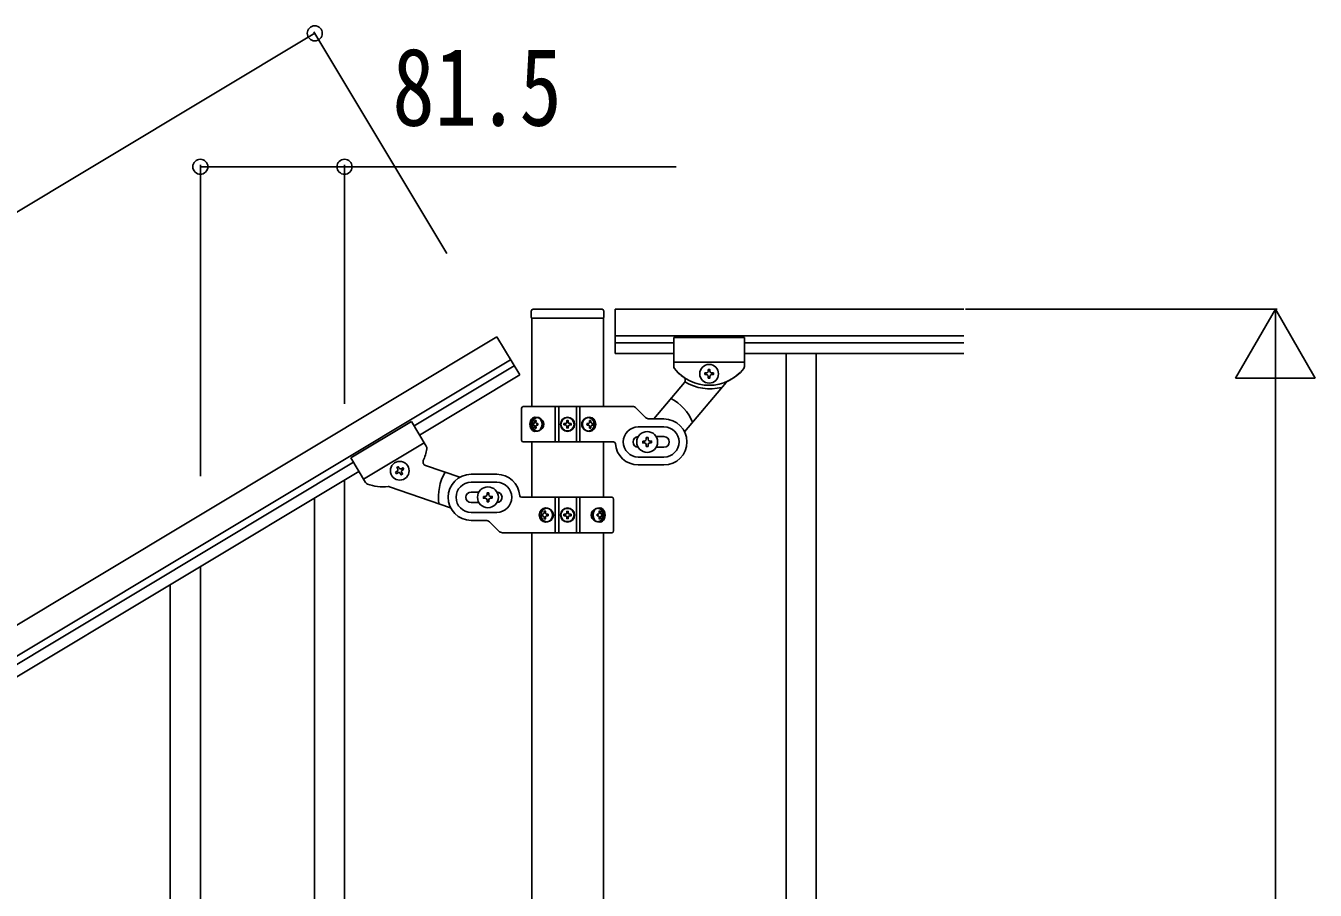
# Model space of a CAD drawing. Units: millimetres, scale not verified. Extents: x -4143 to 4140, y -2900 to 2898.
# Drawn here: x -950 to -221, y -941 to -452 of the extents above; entities that cross this region are included whole.
import ezdxf
from ezdxf.enums import TextEntityAlignment as Align

# ---------------------------------------------------------------- set-up
doc = ezdxf.new("R2010")
doc.units = ezdxf.units.MM
doc.header["$LTSCALE"] = 10
doc.layers.add('0-3_YKK_A1', color=4, linetype='Continuous')
doc.layers.add('0-4_YKK_D', color=6, linetype='Continuous')
doc.styles.add('ＭＳ ゴシック', font='')
doc.styles.get('ＭＳ ゴシック').set_extended_font_data('MS Gothic')

msp = doc.modelspace()

# ---------------------------------------------------------------- linework, layer by layer
at = {"layer": '0-3_YKK_A1'}
for p, q in [((-664.47, -613.5), (-664.47, -617)), ((-664.22, -617.5), (-664.22, -667.7)), ((-623.97, -617.5), (-663.97, -617.5)), ((-624.47, -612.5), (-663.47, -612.5)), ((-623.72, -667.7), (-623.72, -617.5)), ((-623.47, -613.5), (-623.47, -617)), ((-616.97, -637.46), (-616.97, -612.46)), ((-420.12, -612.46), (-616.97, -612.46)), ((-1616.9, -1187.86), (-683.91, -628.15)), ((-671.02, -649.63), (-683.91, -628.15)), ((-420.12, -627.46), (-616.97, -627.46)), ((-583.97, -631.46), (-616.97, -631.46)), ((-583.97, -628.46), (-583.97, -644.78)), ((-583.97, -628.46), (-543.97, -628.46)), ((-583.97, -628.46), (-583.97, -644.8)), ((-583.97, -628.46), (-543.97, -628.46)), ((-543.97, -628.46), (-543.97, -644.78)), ((-543.97, -628.46), (-543.97, -644.78)), ((-420.12, -631.46), (-543.97, -631.46)), ((-1609.18, -1200.72), (-676.19, -641.01)), ((-583.97, -637.46), (-616.97, -637.46)), ((-420.12, -637.46), (-543.97, -637.46)), ((-520.47, -637.46), (-520.47, -1297.46)), ((-503.47, -637.46), (-503.47, -1297.46)), ((-730.66, -678.41), (-674.11, -644.48)), ((-583.97, -642.46), (-543.97, -642.46)), ((-583.97, -642.46), (-543.97, -642.46)), ((-562.53, -648.48), (-561.57, -648.48)), ((-727.57, -683.55), (-671.02, -649.63)), ((-577.95, -653.85), (-595.21, -674.42)), ((-554.4, -653.78), (-577.82, -681.7)), ((-565.41, -649.44), (-566.37, -649.44)), ((-669.97, -668.46), (-669.97, -686.46)), ((-668.97, -667.46), (-607.22, -667.46)), ((-650.92, -687.46), (-650.92, -667.46)), ((-648.97, -667.46), (-648.97, -687.46)), ((-638.97, -667.46), (-638.97, -687.46)), ((-637.03, -687.46), (-637.03, -667.46)), ((-599.85, -673.58), (-605.1, -668.34)), ((-732.19, -675.85), (-766.49, -696.43)), ((-732.19, -675.85), (-723.78, -689.86)), ((-663.49, -677.02), (-663.16, -677.02)), ((-661.68, -675.25), (-662.31, -675.25)), ((-660.67, -677.02), (-661.29, -677.02)), ((-642.74, -677.05), (-641.92, -677.05)), ((-632.21, -677.02), (-632.98, -677.02)), ((-630.85, -675.25), (-631.61, -675.25)), ((-629.92, -677.02), (-629.46, -677.02)), ((-597.73, -674.46), (-589.47, -674.46)), ((-663.49, -677.9), (-663.16, -677.9)), ((-662.31, -679.66), (-661.68, -679.66)), ((-660.67, -677.9), (-661.29, -677.9)), ((-645.2, -677.87), (-646.02, -677.87)), ((-632.21, -677.9), (-632.98, -677.9)), ((-631.61, -679.66), (-630.85, -679.66)), ((-629.92, -677.9), (-629.46, -677.9)), ((-589.47, -678.96), (-603.97, -678.96)), ((-589.47, -684.46), (-593.89, -684.46)), ((-724.99, -687.86), (-759.29, -708.44)), ((-617.94, -687.46), (-668.97, -687.46)), ((-664.22, -687.46), (-664.22, -718.73)), ((-623.72, -718.73), (-623.72, -687.46)), ((-600.47, -686.96), (-601.47, -686.96)), ((-597.47, -687.96), (-596.47, -687.96)), ((-593.89, -690.46), (-589.47, -690.46)), ((-764.98, -698.94), (-1517.08, -1150.14)), ((-766.49, -696.43), (-758.1, -710.42)), ((-603.97, -695.96), (-589.47, -695.96)), ((-761.9, -704.09), (-1513.99, -1155.28)), ((-740.28, -704.05), (-741.1, -704.54)), ((-737.31, -703.39), (-736.49, -702.9)), ((-724.29, -700.72), (-704.88, -707.42)), ((-683.97, -705.73), (-698.47, -705.73)), ((-603.97, -700.46), (-589.47, -700.46)), ((-769.97, -1362.29), (-769.97, -708.95)), ((-744.52, -712.78), (-710.03, -724.69)), ((-683.97, -710.23), (-698.47, -710.23)), ((-786.97, -1372.5), (-786.97, -719.17)), ((-694.05, -715.73), (-698.47, -715.73)), ((-690.47, -718.23), (-691.47, -718.23)), ((-687.47, -719.23), (-686.47, -719.23)), ((-670.01, -718.73), (-618.97, -718.73)), ((-650.92, -718.73), (-650.92, -738.73)), ((-648.97, -738.73), (-648.97, -718.73)), ((-638.97, -738.73), (-638.97, -718.73)), ((-637.03, -718.73), (-637.03, -738.73)), ((-617.97, -737.73), (-617.97, -719.73)), ((-698.47, -721.73), (-694.05, -721.73)), ((-698.47, -727.23), (-683.97, -727.23)), ((-658.03, -728.29), (-658.49, -728.29)), ((-656.33, -726.52), (-657.1, -726.52)), ((-655.74, -728.29), (-654.97, -728.29)), ((-642.74, -728.32), (-641.92, -728.32)), ((-627.28, -728.29), (-626.65, -728.29)), ((-625.64, -726.52), (-626.27, -726.52)), ((-624.46, -728.29), (-624.78, -728.29)), ((-690.22, -731.73), (-698.47, -731.73)), ((-688.1, -732.61), (-682.85, -737.85)), ((-658.03, -729.17), (-658.49, -729.17)), ((-657.1, -730.93), (-656.33, -730.93)), ((-655.74, -729.17), (-654.97, -729.17)), ((-645.2, -729.14), (-646.02, -729.14)), ((-627.28, -729.17), (-626.65, -729.17)), ((-626.27, -730.93), (-625.64, -730.93)), ((-624.46, -729.17), (-624.78, -729.17)), ((-618.97, -738.73), (-680.73, -738.73)), ((-664.22, -738.73), (-664.22, -1288.96)), ((-623.72, -1289.76), (-623.72, -738.73)), ((-851.47, -988.77), (-851.47, -757.83)), ((-868.47, -995.85), (-868.47, -768.04))]:
    msp.add_line(p, q, dxfattribs=at)
for points in [[(-566.37, -649.44), (-566.37, -648.48), (-565.41, -648.48)], [(-564.45, -647.52), (-564.45, -646.56), (-563.49, -646.56), (-563.49, -647.52)], [(-561.57, -648.48), (-561.57, -649.44), (-562.53, -649.44)], [(-563.49, -650.4), (-563.49, -651.36), (-564.45, -651.36), (-564.45, -650.4)], [(-663.16, -677.02), (-663.04, -677), (-662.92, -676.95), (-662.81, -676.87), (-662.71, -676.76), (-662.62, -676.63), (-662.55, -676.47), (-662.5, -676.31), (-662.46, -676.14)], [(-661.84, -676.14), (-661.85, -676.31), (-661.83, -676.47), (-661.79, -676.63), (-661.72, -676.76), (-661.63, -676.87), (-661.53, -676.95), (-661.41, -677), (-661.29, -677.02)], [(-646.02, -677.87), (-646.02, -677.05), (-645.2, -677.05)], [(-644.38, -676.23), (-644.38, -675.41), (-643.56, -675.41), (-643.56, -676.23)], [(-641.92, -677.05), (-641.92, -677.87), (-642.74, -677.87)], [(-632.21, -677.02), (-632.06, -677), (-631.92, -676.95), (-631.79, -676.87), (-631.68, -676.76), (-631.59, -676.63), (-631.53, -676.47), (-631.5, -676.31), (-631.5, -676.14)], [(-630.74, -676.14), (-630.71, -676.31), (-630.65, -676.47), (-630.57, -676.63), (-630.47, -676.76), (-630.35, -676.87), (-630.21, -676.95), (-630.07, -677), (-629.92, -677.02)], [(-662.46, -678.78), (-662.5, -678.61), (-662.55, -678.45), (-662.62, -678.29), (-662.71, -678.16), (-662.81, -678.05), (-662.92, -677.97), (-663.04, -677.92), (-663.16, -677.9)], [(-661.29, -677.9), (-661.41, -677.92), (-661.53, -677.97), (-661.63, -678.05), (-661.72, -678.16), (-661.79, -678.29), (-661.83, -678.45), (-661.85, -678.61), (-661.84, -678.78)], [(-643.56, -678.69), (-643.56, -679.51), (-644.38, -679.51), (-644.38, -678.69)], [(-631.5, -678.78), (-631.5, -678.61), (-631.53, -678.45), (-631.59, -678.29), (-631.68, -678.16), (-631.79, -678.05), (-631.92, -677.97), (-632.06, -677.92), (-632.21, -677.9)], [(-629.92, -677.9), (-630.07, -677.92), (-630.21, -677.97), (-630.35, -678.05), (-630.47, -678.16), (-630.57, -678.29), (-630.65, -678.45), (-630.71, -678.61), (-630.74, -678.78)], [(-601.47, -686.96), (-601.47, -687.96), (-600.47, -687.96)], [(-598.47, -685.96), (-598.47, -684.96), (-599.47, -684.96), (-599.47, -685.96)], [(-599.47, -688.96), (-599.47, -689.96), (-598.47, -689.96), (-598.47, -688.96)], [(-596.47, -687.96), (-596.47, -686.96), (-597.47, -686.96)], [(-741.1, -704.54), (-740.6, -705.37), (-739.78, -704.87)], [(-739.12, -702.24), (-739.62, -701.42), (-740.44, -701.91), (-739.95, -702.73)], [(-738.46, -705.2), (-737.97, -706.03), (-737.15, -705.53), (-737.64, -704.71)], [(-736.49, -702.9), (-736.98, -702.07), (-737.81, -702.57)], [(-691.47, -718.23), (-691.47, -719.23), (-690.47, -719.23)], [(-688.47, -717.23), (-688.47, -716.23), (-689.47, -716.23), (-689.47, -717.23)], [(-689.47, -720.23), (-689.47, -721.23), (-688.47, -721.23), (-688.47, -720.23)], [(-686.47, -719.23), (-686.47, -718.23), (-687.47, -718.23)], [(-658.03, -728.29), (-657.88, -728.27), (-657.73, -728.22), (-657.6, -728.14), (-657.48, -728.03), (-657.38, -727.9), (-657.29, -727.74), (-657.24, -727.58), (-657.21, -727.41)], [(-656.45, -727.41), (-656.45, -727.58), (-656.41, -727.74), (-656.35, -727.9), (-656.27, -728.03), (-656.15, -728.14), (-656.03, -728.22), (-655.88, -728.27), (-655.74, -728.29)], [(-646.02, -729.14), (-646.02, -728.32), (-645.2, -728.32)], [(-644.38, -727.5), (-644.38, -726.68), (-643.56, -726.68), (-643.56, -727.5)], [(-641.92, -728.32), (-641.92, -729.14), (-642.74, -729.14)], [(-626.65, -728.29), (-626.53, -728.27), (-626.42, -728.22), (-626.32, -728.14), (-626.23, -728.03), (-626.16, -727.9), (-626.12, -727.74), (-626.1, -727.58), (-626.11, -727.41)], [(-625.48, -727.41), (-625.45, -727.58), (-625.4, -727.74), (-625.33, -727.9), (-625.24, -728.03), (-625.14, -728.14), (-625.03, -728.22), (-624.91, -728.27), (-624.78, -728.29)], [(-657.21, -730.05), (-657.24, -729.88), (-657.29, -729.72), (-657.38, -729.56), (-657.48, -729.43), (-657.6, -729.32), (-657.73, -729.24), (-657.88, -729.19), (-658.03, -729.17)], [(-655.74, -729.17), (-655.88, -729.19), (-656.03, -729.24), (-656.15, -729.32), (-656.27, -729.43), (-656.35, -729.56), (-656.41, -729.72), (-656.45, -729.88), (-656.45, -730.05)], [(-643.56, -729.96), (-643.56, -730.78), (-644.38, -730.78), (-644.38, -729.96)], [(-626.11, -730.05), (-626.1, -729.88), (-626.12, -729.72), (-626.16, -729.56), (-626.23, -729.43), (-626.32, -729.32), (-626.42, -729.24), (-626.53, -729.19), (-626.65, -729.17)], [(-624.78, -729.17), (-624.91, -729.19), (-625.03, -729.24), (-625.14, -729.32), (-625.24, -729.43), (-625.33, -729.56), (-625.4, -729.72), (-625.45, -729.88), (-625.48, -730.05)]]:
    msp.add_lwpolyline(points, dxfattribs=at)
for centre, radius in [((-563.97, -648.96), 5.3), ((-643.97, -677.46), 4), ((-643.97, -677.46), 3.75), ((-598.97, -687.46), 5.9), ((-738.79, -703.72), 5.3), ((-688.97, -718.73), 5.9), ((-643.97, -728.73), 4), ((-643.97, -728.73), 3.75)]:
    msp.add_circle(centre, radius, dxfattribs=at)
for centre, radius, start, end in [((-663.47, -613.5), 1, 90, 180), ((-663.97, -617), 0.5, 180, 270), ((-624.47, -613.5), 1, 0, 90), ((-623.97, -617), 0.5, 270, 0), ((-581.97, -644.78), 2, 180, 218.49995), ((-581.97, -644.8), 2, 180, 224.93002), ((-563.97, -630.46), 25, 218.49995, 321.50005), ((-563.97, -630.46), 25, 219.04626, 234.94492), ((-565.41, -647.52), 0.96, 270, 0), ((-562.53, -647.52), 0.96, 180, 270), ((-563.97, -630.46), 25, 294.29151, 321.50004), ((-545.97, -644.78), 2, 321.50005, 0), ((-545.97, -644.78), 2, 321.50004, 0), ((-579.48, -652.56), 2, 320, 54.94492), ((-563.47, -630.46), 27, 238.26331, 284.36577), ((-565.41, -650.4), 0.96, 0, 90), ((-562.53, -650.4), 0.96, 90, 180), ((-552.87, -655.07), 2, 114.29151, 140), ((-598.97, -687.46), 28, 23.48523, 61.32819), ((-668.97, -668.46), 1, 90, 180), ((-607.22, -670.46), 3, 45, 90), ((-645.2, -676.23), 0.82, 270, 0), ((-642.74, -676.23), 0.82, 180, 270), ((-597.73, -671.46), 3, 225, 270), ((-589.47, -687.46), 13, 270, 90), ((-645.2, -678.69), 0.82, 0, 90), ((-642.74, -678.69), 0.82, 90, 180), ((-603.97, -687.46), 8.5, 90, 270), ((-603.97, -687.46), 3, 90, 270), ((-589.47, -687.46), 8.5, 270, 90), ((-589.47, -687.46), 3, 270, 90), ((-748.31, -687.86), 25, 336.01508, 351.91374), ((-725.5, -690.89), 2, 346.02998, 30.96), ((-668.97, -686.46), 1, 180, 270), ((-617.94, -688.46), 1, 4.09604, 90), ((-603.97, -687.46), 13, 184.09604, 270), ((-600.47, -685.96), 1, 270, 0), ((-600.47, -688.96), 1, 0, 90), ((-597.47, -685.96), 1, 180, 270), ((-597.47, -688.96), 1, 90, 180), ((-723.64, -698.83), 2, 156.01508, 250.96), ((-740.77, -703.23), 0.96, 300.96, 30.96), ((-739.29, -705.7), 0.96, 30.96, 120.96), ((-738.3, -701.74), 0.96, 210.96, 300.96), ((-736.82, -704.21), 0.96, 120.96, 210.96), ((-688.97, -718.73), 28, 149.63181, 187.47477), ((-698.47, -718.73), 13, 90, 270), ((-683.97, -718.73), 13, 4.09604, 90), ((-756.38, -709.39), 2, 210.96, 249.45996), ((-748.31, -687.86), 25, 249.45996, 276.66849), ((-745.18, -714.67), 2, 70.96, 96.66849), ((-698.47, -718.73), 8.5, 90, 270), ((-683.97, -718.73), 8.5, 270, 90), ((-698.47, -718.73), 3, 90, 270), ((-690.47, -717.23), 1, 270, 0), ((-690.47, -720.23), 1, 0, 90), ((-687.47, -717.23), 1, 180, 270), ((-687.47, -720.23), 1, 90, 180), ((-683.97, -718.73), 3, 270, 90), ((-670.01, -717.73), 1, 184.09604, 270), ((-618.97, -719.73), 1, 0, 90), ((-645.2, -727.5), 0.82, 270, 0), ((-642.74, -727.5), 0.82, 180, 270), ((-690.22, -734.73), 3, 45, 90), ((-645.2, -729.96), 0.82, 0, 90), ((-642.74, -729.96), 0.82, 90, 180), ((-680.73, -735.73), 3, 225, 270), ((-618.97, -737.73), 1, 270, 0)]:
    msp.add_arc(centre, radius, start, end, dxfattribs=at)
for centre, major_axis, ratio, start_param, end_param in [((-662.36, -677.46), (0, 4), 0.7075, 6.283185, 9.424778), ((-661.65, -677.46), (0, 4), 0.7075, 0.125258, 3.016335), ((-658.4, -677.46), (0, 7.22), 0.707107, 1.509641, 1.631951), ((-657.45, -677.46), (0, 7.22), 0.707107, 1.260243, 1.386402), ((-662.36, -677.46), (5.06, 0), 0.790514, 4.712389, 7.853982), ((-656.82, -677.46), (0, 7.22), 0.707107, 1.260243, 1.386402), ((-660.86, -677.46), (0, 3.83), 0.707107, 3.098265, 6.326513), ((-655.58, -677.46), (0, 7.22), 0.707107, 1.509641, 1.631951), ((-631.47, -677.46), (4.49, 0), 0.890869, 1.570796, 4.712389), ((-632.39, -677.46), (0, -3.83), 0.866157, 3.116598, 6.30818), ((-636.58, -677.46), (0, -7.22), 0.499772, 1.509641, 1.631951), ((-635.05, -677.46), (0, -7.22), 0.499772, 1.755191, 1.881349), ((-631.47, -677.46), (0, 4), 0.865, 3.141593, 6.283185), ((-634.28, -677.46), (0, -7.22), 0.499772, 1.755191, 1.881349), ((-633.06, -677.46), (0, -7.22), 0.499772, 1.509641, 1.631951), ((-657.45, -677.46), (0, 7.22), 0.707107, 1.755191, 1.881349), ((-656.82, -677.46), (0, 7.22), 0.707107, 1.755191, 1.881349), ((-635.05, -677.46), (0, -7.22), 0.499772, 1.260243, 1.386402), ((-634.28, -677.46), (0, -7.22), 0.499772, 1.260243, 1.386402), ((-656.47, -728.73), (0, -4), 0.865, 3.141593, 6.283185), ((-654.89, -728.73), (0, 7.22), 0.499772, 1.509641, 1.631951), ((-653.66, -728.73), (0, 7.22), 0.499772, 1.260243, 1.386402), ((-656.47, -728.73), (-4.49, 0), 0.890869, 1.570796, 4.712389), ((-652.9, -728.73), (0, 7.22), 0.499772, 1.260243, 1.386402), ((-655.56, -728.73), (0, 3.83), 0.866157, 3.116598, 6.30818), ((-651.37, -728.73), (0, 7.22), 0.499772, 1.509641, 1.631951), ((-625.59, -728.73), (-5.06, 0), 0.790514, 4.712389, 7.853982), ((-627.09, -728.73), (0, -3.83), 0.707107, 3.098265, 6.326513), ((-632.37, -728.73), (0, -7.22), 0.707107, 1.509641, 1.631951), ((-631.12, -728.73), (0, -7.22), 0.707107, 1.755191, 1.881349), ((-626.3, -728.73), (0, -4), 0.7075, 0.125258, 3.016335), ((-630.5, -728.73), (0, -7.22), 0.707107, 1.755191, 1.881349), ((-625.59, -728.73), (0, -4), 0.7075, 6.283185, 9.424778), ((-629.55, -728.73), (0, -7.22), 0.707107, 1.509641, 1.631951), ((-653.66, -728.73), (0, 7.22), 0.499772, 1.755191, 1.881349), ((-652.9, -728.73), (0, 7.22), 0.499772, 1.755191, 1.881349), ((-631.12, -728.73), (0, -7.22), 0.707107, 1.260243, 1.386402), ((-630.5, -728.73), (0, -7.22), 0.707107, 1.260243, 1.386402)]:
    msp.add_ellipse(centre, major_axis=major_axis, ratio=ratio, start_param=start_param, end_param=end_param, dxfattribs=at)
for centre, major_axis, ratio in [((-661.09, -677.46), (0, 3.83), 0.707107), ((-632.22, -677.46), (0, -3.83), 0.866157), ((-655.72, -728.73), (0, 3.83), 0.866157), ((-626.86, -728.73), (0, -3.83), 0.707107)]:
    msp.add_ellipse(centre, major_axis=major_axis, ratio=ratio, dxfattribs=at)
at = {"layer": '0-4_YKK_D'}
for p, q in [((-1719.78, -1016.35), (-786.79, -456.64)), ((-712.2, -580.98), (-787.31, -455.79)), ((-851.47, -706.77), (-851.47, -531.01)), ((-769.97, -666.01), (-769.97, -531.01)), ((-419.12, -612.5), (-242.97, -612.5)), ((-243.97, -612.5), (-266.47, -651.47)), ((-243.97, -612.5), (-221.47, -651.47)), ((-243.97, -612.5), (-243.97, -690.44)), ((-266.47, -651.47), (-221.47, -651.47)), ((-243.97, -1367.5), (-243.97, -657.5))]:
    msp.add_line(p, q, dxfattribs=at)
msp.add_lwpolyline([(-851.47, -532.01), (-769.97, -532.01), (-582.57, -532.01)], dxfattribs=at)
for centre in [(-786.79, -456.64), (-851.47, -532.01), (-769.97, -532.01)]:
    msp.add_circle(centre, 4.25, dxfattribs=at)

# ---------------------------------------------------------------- texts
at = {"layer": '0-4_YKK_D', "style": 'ＭＳ ゴシック', "width": 0.8}
msp.add_text('81.5', height=43.99, dxfattribs=at).set_placement((-742.97, -522.01), align=Align.BOTTOM_LEFT)

doc.saveas('drawing.dxf')
